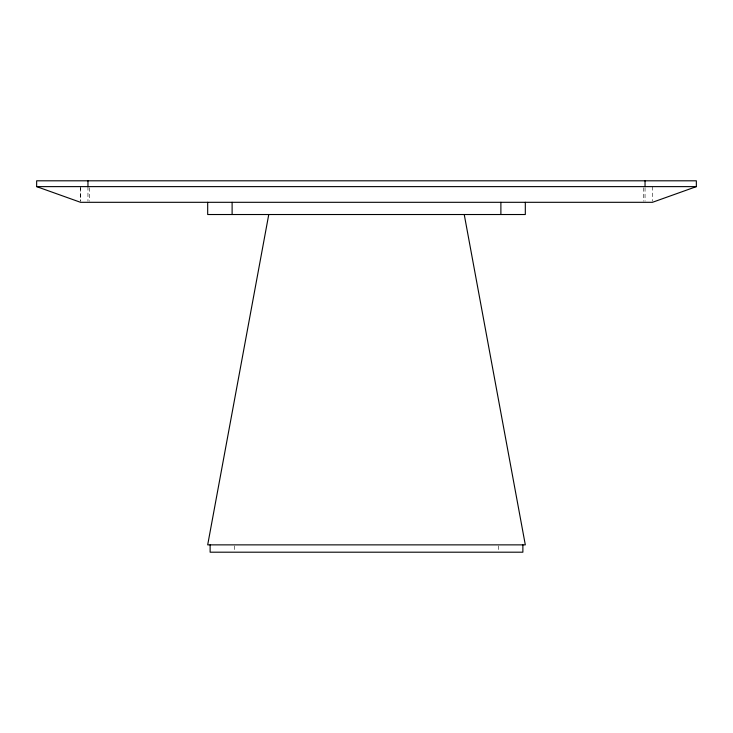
<?xml version="1.0" encoding="UTF-8"?>
<svg xmlns="http://www.w3.org/2000/svg" width="733" height="733" viewBox="0 0 733 733"><rect width="100%" height="100%" fill="white"/><g stroke="black" fill="none" stroke-linecap="round" stroke-linejoin="round"><path stroke-width="0.55" stroke-dasharray="3.67 2.75" d="M652.462 186.622L652.462 201.19M645.04 187.74L645.04 201.19M643.601 187.74L643.601 201.19M498.44 545.911L498.44 551.143M234.56 545.911L234.56 551.143M89.399 187.74L89.399 201.19M87.96 186.622L87.96 201.19M80.63 186.622L80.63 201.19M80.538 187.74L80.538 201.19"/><path stroke-width="1.1" d="M268.764 214.522L207.686 544.866L525.314 544.866L464.236 214.522M696.35 186.622L652.462 202.308L80.538 202.308L36.65 186.622L36.65 180.804L696.35 180.804L696.35 186.622L36.65 186.622M645.04 180.804L645.04 186.622M525.314 202.308L525.314 214.522L207.686 214.522L207.686 202.308M522.876 544.866L522.876 552.196L210.124 552.196L210.124 544.866M500.886 202.308L500.886 214.522M232.114 202.308L232.114 214.522M87.96 180.804L87.96 186.622"/></g></svg>
